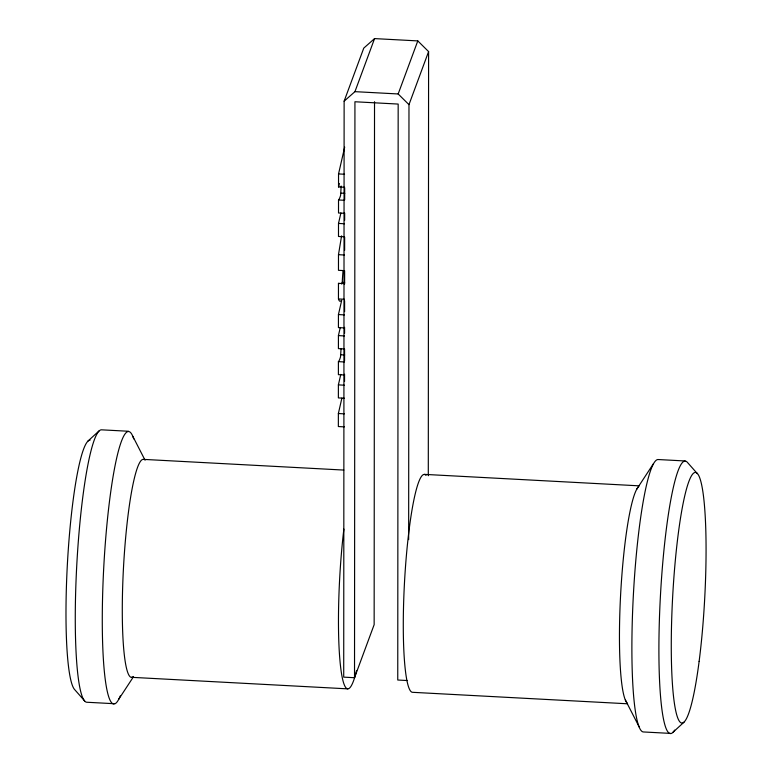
<?xml version="1.0" encoding="UTF-8"?>
<svg xmlns="http://www.w3.org/2000/svg" width="772" height="772" viewBox="0 0 772 772"><rect width="100%" height="100%" fill="white"/><g stroke="black" fill="none" stroke-linecap="round" stroke-linejoin="round"><path stroke-width="1.16" d="M341.89 398.111L338.368 413.531L338.358 426.549L344.36 426.868M340.79 374.391L338.387 384.881L338.377 397.908L344.38 398.227M341.05 348.886L340.51 356.915A41.022 5.25 -86.9 0 1 338.406 361.643L338.397 374.661L344.399 374.98M340.288 327.444L338.425 335.608L338.416 348.626L344.418 348.944M341.716 300.26L338.435 314.58L338.425 327.598L344.437 327.917M340.857 300.752A40.453 5.172 -86.9 0 1 338.454 298.957L338.464 283.334L344.466 283.652M341.571 235.875L338.483 254.692L338.474 270.316L344.476 270.634M340.906 212.947L338.503 223.446L338.493 236.464L344.495 236.782M341.166 186.033L340.626 195.248A41.022 5.25 -86.9 0 1 338.522 199.977L338.512 212.995L344.515 213.313M344.534 187.278L338.532 186.949L338.541 173.932L344.679 147.114M428.296 475.726L428.595 51.589L417.797 40.906L374.565 38.6L363.757 48.125L344.129 101.18L343.714 677.14L354.522 677.719L374.15 624.664L374.526 101.721M344.544 381.426L344.553 374.208M344.563 360.978L344.573 348.954M344.582 333.311L344.582 327.299M344.601 311.656L344.601 300.829M344.621 283.99L344.63 270.76M344.64 250.311L344.65 237.081M344.659 220.242L344.669 213.024M344.679 199.794L344.688 187.76M354.522 677.719L354.937 101.759L398.169 104.066L397.754 680.026L407.355 680.537M408.658 539.628L408.977 104.645L428.595 51.589M338.532 186.949L339.323 183.485M344.129 101.18L354.946 91.656L374.565 38.6M408.977 104.645L398.169 93.962L417.797 40.906M118.656 699.364L133.45 676.793M636.62 489.371L653.344 463.856M87.95 441.073L99.163 430.824M672.837 732.396L684.05 722.148M354.946 91.656L398.169 93.962M338.541 173.932L344.544 174.25M341.166 193.125L344.766 193.309M338.522 199.977L344.524 200.295M338.503 223.446L344.505 223.764M338.483 254.692L344.486 255.011M341.552 283.961A43.647 5.578 -86.9 0 0 342.228 282.436L344.63 282.571M338.454 298.957L344.457 299.275M338.435 314.58L344.447 314.899M338.425 335.608L344.428 335.926M341.05 354.792L344.65 354.985M338.406 361.643L344.408 361.962M338.387 384.881L344.389 385.209M338.368 413.531L344.37 413.85M128.509 431.258L101.489 429.821A136.412 17.438 -86.9 0 0 76.785 564.834A136.412 17.438 -86.9 0 0 86.879 702.25L113.899 703.688M685.121 460.971L658.101 459.533A136.412 17.438 -86.9 0 0 633.397 594.537A136.412 17.438 -86.9 0 0 643.491 731.962L670.511 733.4M343.81 470.071L143.264 459.369A109.132 13.954 -86.9 0 0 123.144 574.513A109.132 13.954 -86.9 0 0 133.44 676.504M424.272 474.365L639.226 485.839M131.578 677.314L347.728 688.856M627.539 703.784L412.576 692.31A109.132 13.954 -86.9 0 1 404.914 575.256A109.132 13.954 -86.9 0 1 426.038 475.427M697.377 473.661L687.331 462.293A136.412 17.438 -86.9 0 0 660.079 602.671A136.412 17.438 -86.9 0 0 674.651 730.109M84.669 700.928L74.623 689.56A125.498 16.048 -86.9 0 1 67.849 556.158A125.498 16.048 -86.9 0 1 90.102 440.137M625.33 699.886L639.235 727.002M132.765 436.219L145.059 460.208M338.725 284.019A43.647 5.578 -86.9 0 1 338.464 283.334M342.228 282.436A39.845 5.095 -86.9 0 1 343.038 271.03M626.97 702.79A109.132 13.954 -86.9 0 1 620.659 593.919A109.132 13.954 -86.9 0 1 638.56 486.717M120.297 695.89A136.412 17.438 -86.9 0 1 103.728 567.758A136.412 17.438 -86.9 0 1 133.72 438.882M356.587 670.453A109.132 13.954 -86.9 0 1 339.979 660.861A109.132 13.954 -86.9 0 1 343.878 529.09M699.123 661.382A125.498 16.048 -86.9 0 0 695.34 472.445A125.498 16.048 -86.9 0 0 671.399 659.462A125.498 16.048 -86.9 0 0 699.123 661.382"/></g></svg>
